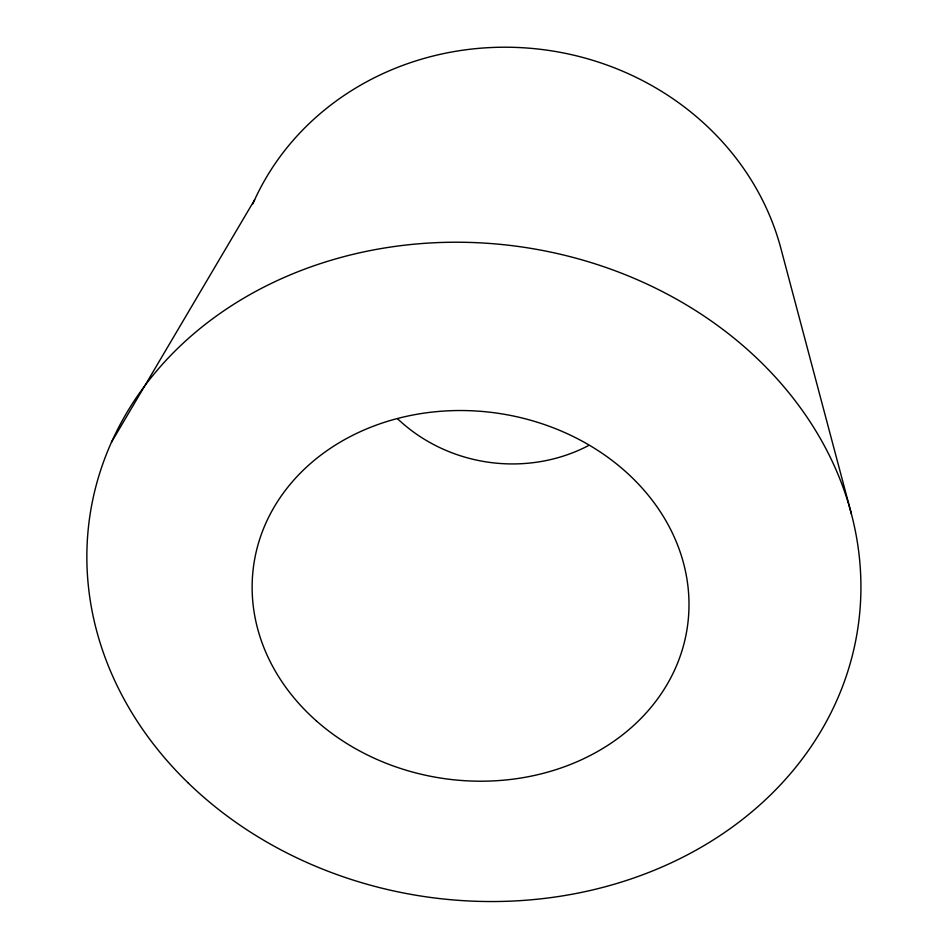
<?xml version="1.0" encoding="UTF-8"?>
<svg xmlns="http://www.w3.org/2000/svg" width="949" height="949" viewBox="0 0 949 949"><rect width="100%" height="100%" fill="white"/><g stroke="black" fill="none" stroke-linecap="round" stroke-linejoin="round"><path stroke-width="1.42" d="M111.472 442.234L254.64 199.788M851.383 513.872L781.027 248.958A278.496 257.345 7.9 0 0 530.55 48.304A278.496 257.345 7.9 0 0 252.849 203.786M588.25 445.733A157.487 145.233 7.9 0 1 397.631 418.817M316.207 720.742A219.029 184.628 7.9 0 0 681.584 652.034A219.029 184.628 7.9 0 0 413.894 414.82A219.029 184.628 7.9 0 0 316.207 720.742M187.819 782.593A388.082 328.437 7.9 0 0 842.688 686.103A388.082 328.437 7.9 0 0 391.154 246.965A388.082 328.437 7.9 0 0 187.819 782.593"/></g></svg>
